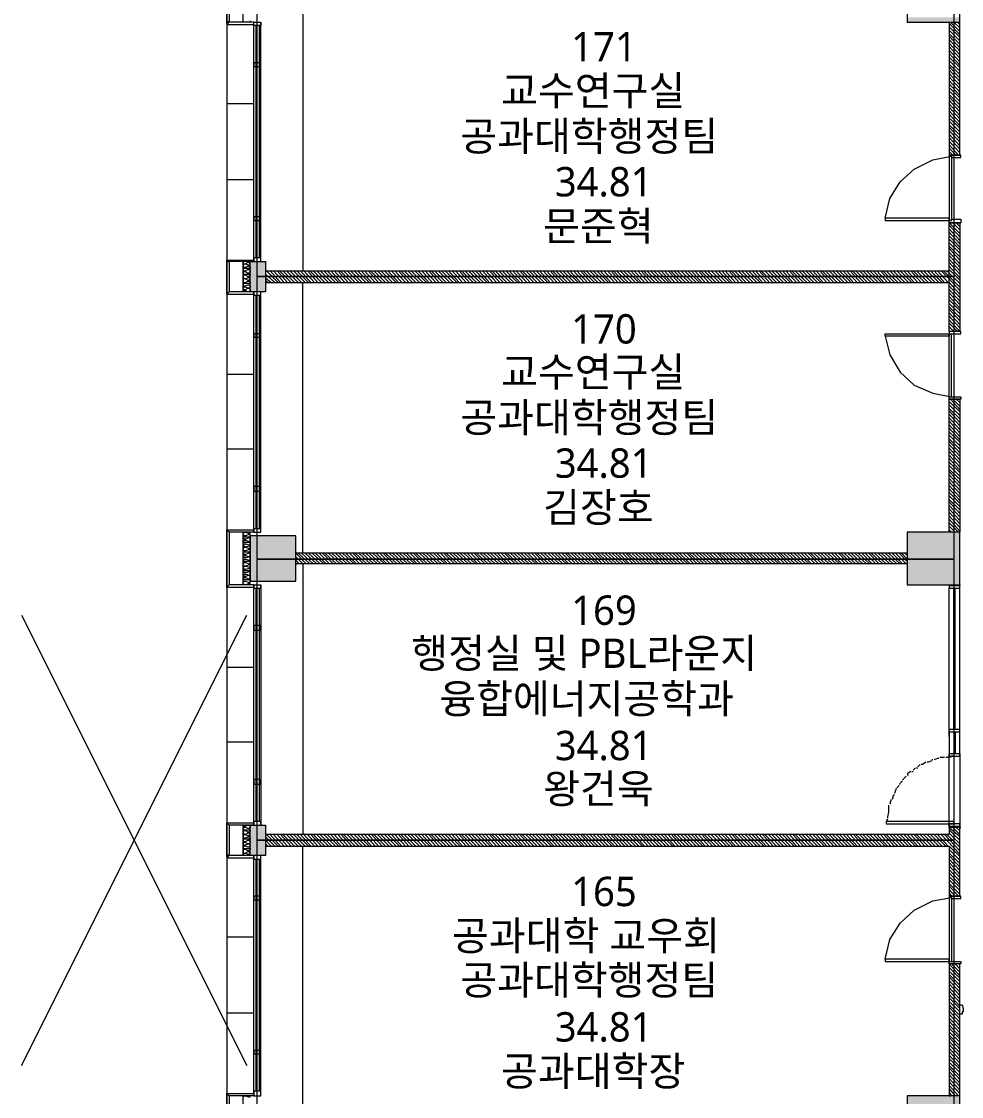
# Model space of a CAD drawing. Header units: millimetres. Extents: x -4011 to 126995, y -1911 to 106700.
# Drawn here: x 59301 to 71821, y 65308 to 79624 of the extents above; entities that cross this region are included whole.
import ezdxf

# ---------------------------------------------------------------- set-up
doc = ezdxf.new("R2010")
doc.units = ezdxf.units.MM
for name, color, linetype in [('PDF_문자', 7, 'Continuous'), ('PDF_솔리드 채우기', 7, 'Continuous'), ('PDF_형상', 7, 'Continuous')]:
    doc.layers.add(name, color=color, linetype=linetype)
doc.styles.add('PDF 맑은 고딕', font='malgun.ttf')

msp = doc.modelspace()

# ---------------------------------------------------------------- linework, layer by layer
at = {"layer": 'PDF_솔리드 채우기', "transparency": 33554559}
for points in [[(71098, 79679), (71098, 79617), (71798, 79617)], [(71098, 79679), (71798, 79679), (71798, 79617)], [(71098, 79617), (71798, 79617), (71798, 79617)], [(62347, 76430), (62549, 76430), (62549, 76430)], [(62347, 76430), (62347, 76026), (62549, 76026)], [(62347, 76430), (62549, 76430), (62549, 76026)], [(62347, 76026), (62549, 76026), (62549, 76026)], [(62347, 72777), (62953, 72777), (62953, 72777)], [(62347, 72777), (62347, 72171), (62953, 72171)], [(62347, 72777), (62953, 72777), (62953, 72171)], [(71098, 72824), (71798, 72824), (71798, 72824)], [(71098, 72824), (71098, 72777), (71798, 72777)], [(71098, 72824), (71798, 72824), (71798, 72777)], [(71098, 72777), (71098, 72171), (71798, 72171)], [(71098, 72777), (71798, 72777), (71798, 72171)], [(62347, 72171), (62953, 72171), (62953, 72171)], [(71098, 72171), (71098, 72124), (71798, 72124)], [(71098, 72171), (71798, 72171), (71798, 72124)], [(71098, 72124), (71798, 72124), (71798, 72124)], [(62347, 68922), (62549, 68922), (62549, 68922)], [(62347, 68922), (62347, 68518), (62549, 68518)], [(62347, 68922), (62549, 68922), (62549, 68518)], [(62347, 68518), (62549, 68518), (62549, 68518)], [(71098, 65316), (71798, 65316), (71798, 65316)], [(71098, 65316), (71098, 64617), (71798, 64617)], [(71098, 65316), (71798, 65316), (71798, 64617)]]:
    msp.add_solid(points, dxfattribs=at)
at = {"layer": 'PDF_형상', "lineweight": 5}
for points in [[(71705, 34539), (71705, 42218), (68207, 42218), (62705, 42218), (62705, 46228), (65751, 46228), (65751, 49772), (70197, 49772), (70197, 51171), (62456, 51171), (62456, 56269), (62705, 56269), (70197, 56269), (70197, 57668), (65751, 57668), (65751, 61228), (62440, 61228), (62440, 87731)], [(71720, 87731), (71720, 64974), (70197, 64974), (70197, 61228), (68425, 61228), (68425, 57668), (70197, 57668), (70197, 49772), (65751, 49772), (65751, 46228), (70197, 46228), (70197, 42218), (71705, 42218), (71705, 30979)], [(62036, 86503), (62036, 60995)], [(62254, 79617), (62254, 80316)], [(62953, 79990), (63047, 79896), (63047, 76306)], [(62347, 79617), (62347, 79632)], [(62394, 76430), (62394, 79617)], [(62487, 76430), (62487, 79617), (62487, 79570), (62394, 79570), (62394, 79617), (62487, 79617)], [(71658, 79617), (71658, 77845), (71798, 77845), (71798, 79617)], [(71658, 79601), (71798, 79446)], [(71674, 79617), (71798, 79492)], [(71720, 79617), (71798, 79539)], [(71767, 79617), (71798, 79585)], [(62425, 76477), (62425, 79570)], [(62472, 76477), (62472, 79570)], [(71658, 79554), (71798, 79415)], [(71658, 79508), (71798, 79368)], [(71658, 79461), (71798, 79321)], [(71658, 79430), (71798, 79275)], [(71658, 79383), (71798, 79228)], [(71658, 79337), (71798, 79181)], [(71658, 79290), (71798, 79135)], [(71658, 79244), (71798, 79088)], [(71658, 79197), (71798, 79041)], [(71658, 79150), (71798, 79010)], [(71658, 79104), (71798, 78964)], [(71658, 79057), (71798, 78917)], [(71658, 79026), (71798, 78870)], [(71658, 78979), (71798, 78824)], [(71658, 78933), (71798, 78777)], [(71658, 78886), (71798, 78731)], [(71658, 78839), (71798, 78684)], [(71658, 78793), (71798, 78637)], [(71658, 78746), (71798, 78606)], [(71658, 78699), (71798, 78560)], [(71658, 78653), (71798, 78513)], [(71658, 78622), (71798, 78466)], [(62394, 78528), (62036, 78528)], [(71658, 78575), (71798, 78420)], [(71658, 78528), (71798, 78373)], [(71658, 78482), (71798, 78326)], [(71658, 78435), (71798, 78280)], [(71658, 78389), (71798, 78233)], [(71658, 78342), (71798, 78202)], [(71658, 78295), (71798, 78155)], [(71658, 78249), (71798, 78109)], [(71658, 78218), (71798, 78062)], [(71658, 78171), (71798, 78016)], [(71658, 78124), (71798, 77969)], [(71658, 78078), (71798, 77922)], [(71658, 78031), (71798, 77876)], [(71658, 77984), (71782, 77845)], [(71658, 77938), (71751, 77845)], [(71658, 77891), (71705, 77845)], [(70803, 77005), (70865, 77269), (71005, 77487), (71192, 77658), (71440, 77782), (71689, 77829), (71689, 76974)], [(71658, 77845), (71674, 77845)], [(71658, 77829), (71658, 76974)], [(62394, 77518), (62036, 77518)], [(71658, 76943), (71798, 76803)], [(71658, 76912), (71798, 76756)], [(71705, 76943), (71798, 76850)], [(71751, 76943), (71798, 76896)], [(71798, 76943), (71813, 76943)], [(71658, 76865), (71798, 76710)], [(71658, 76819), (71798, 76663)], [(71658, 76772), (71798, 76617)], [(71658, 76725), (71798, 76585)], [(71658, 76679), (71798, 76539)], [(71658, 76632), (71798, 76492)], [(71658, 76601), (71798, 76446)], [(71658, 76554), (71798, 76399)], [(71658, 76508), (71798, 76352)], [(71658, 76461), (71798, 76306)], [(62549, 76306), (71658, 76306)], [(62565, 76306), (62720, 76150)], [(62611, 76306), (62751, 76150)], [(62658, 76306), (62798, 76150)], [(62705, 76306), (62845, 76150)], [(62736, 76306), (62891, 76150)], [(62782, 76306), (62938, 76150)], [(62829, 76306), (62984, 76150)], [(62876, 76306), (63031, 76150)], [(62922, 76306), (63078, 76150)], [(62969, 76306), (63124, 76150)], [(63016, 76306), (63155, 76150)], [(63062, 76306), (63202, 76150)], [(63109, 76306), (63249, 76150)], [(63140, 76306), (63295, 76150)], [(63187, 76306), (63342, 76150)], [(63233, 76306), (63389, 76150)], [(63280, 76306), (63435, 76150)], [(63326, 76306), (63482, 76150)], [(63373, 76306), (63528, 76150)], [(63420, 76306), (63560, 76150)], [(63466, 76306), (63606, 76150)], [(63513, 76306), (63653, 76150)], [(63544, 76306), (63699, 76150)], [(63591, 76306), (63746, 76150)], [(63637, 76306), (63793, 76150)], [(63684, 76306), (63839, 76150)], [(63731, 76306), (63886, 76150)], [(63777, 76306), (63933, 76150)], [(63824, 76306), (63964, 76150)], [(63870, 76306), (64010, 76150)], [(63917, 76306), (64057, 76150)], [(63948, 76306), (64104, 76150)], [(63995, 76306), (64150, 76150)], [(64041, 76306), (64197, 76150)], [(64088, 76306), (64244, 76150)], [(64135, 76306), (64290, 76150)], [(64181, 76306), (64321, 76150)], [(64228, 76306), (64368, 76150)], [(64275, 76306), (64415, 76150)], [(64321, 76306), (64461, 76150)], [(64352, 76306), (64508, 76150)], [(64399, 76306), (64554, 76150)], [(64446, 76306), (64601, 76150)], [(64492, 76306), (64648, 76150)], [(64539, 76306), (64694, 76150)], [(64585, 76306), (64725, 76150)], [(64632, 76306), (64772, 76150)], [(64679, 76306), (64819, 76150)], [(64725, 76306), (64865, 76150)], [(64756, 76306), (64912, 76150)], [(64803, 76306), (64959, 76150)], [(64850, 76306), (65005, 76150)], [(64896, 76306), (65052, 76150)], [(64943, 76306), (65098, 76150)], [(64990, 76306), (65130, 76150)], [(65036, 76306), (65176, 76150)], [(65083, 76306), (65223, 76150)], [(65130, 76306), (65269, 76150)], [(65161, 76306), (65316, 76150)], [(65207, 76306), (65363, 76150)], [(65254, 76306), (65409, 76150)], [(65301, 76306), (65456, 76150)], [(65347, 76306), (65503, 76150)], [(65394, 76306), (65534, 76150)], [(65440, 76306), (65580, 76150)], [(65487, 76306), (65627, 76150)], [(65534, 76306), (65674, 76150)], [(65565, 76306), (65720, 76150)], [(65611, 76306), (65767, 76150)], [(65658, 76306), (65813, 76150)], [(65705, 76306), (65860, 76150)], [(65751, 76306), (65907, 76150)], [(65798, 76306), (65938, 76150)], [(65845, 76306), (65984, 76150)], [(65891, 76306), (66031, 76150)], [(65938, 76306), (66078, 76150)], [(65969, 76306), (66124, 76150)], [(66016, 76306), (66171, 76150)], [(66062, 76306), (66218, 76150)], [(66109, 76306), (66264, 76150)], [(66155, 76306), (66311, 76150)], [(66202, 76306), (66342, 76150)], [(66249, 76306), (66389, 76150)], [(66295, 76306), (66435, 76150)], [(66342, 76306), (66482, 76150)], [(66373, 76306), (66528, 76150)], [(66420, 76306), (66575, 76150)], [(66466, 76306), (66622, 76150)], [(66513, 76306), (66668, 76150)], [(66560, 76306), (66715, 76150)], [(66606, 76306), (66746, 76150)], [(66653, 76306), (66793, 76150)], [(66699, 76306), (66839, 76150)], [(66746, 76306), (66886, 76150)], [(66777, 76306), (66933, 76150)], [(66824, 76306), (66979, 76150)], [(66870, 76306), (67026, 76150)], [(66917, 76306), (67073, 76150)], [(66964, 76306), (67119, 76150)], [(67010, 76306), (67150, 76150)], [(67057, 76306), (67197, 76150)], [(67104, 76306), (67244, 76150)], [(67150, 76306), (67290, 76150)], [(67181, 76306), (67337, 76150)], [(67228, 76306), (67383, 76150)], [(67275, 76306), (67430, 76150)], [(67321, 76306), (67477, 76150)], [(67368, 76306), (67523, 76150)], [(67415, 76306), (67554, 76150)], [(67461, 76306), (67601, 76150)], [(67508, 76306), (67648, 76150)], [(67554, 76306), (67694, 76150)], [(67585, 76306), (67741, 76150)], [(67632, 76306), (67788, 76150)], [(67679, 76306), (67834, 76150)], [(67725, 76306), (67881, 76150)], [(67772, 76306), (67927, 76150)], [(67819, 76306), (67959, 76150)], [(67865, 76306), (68005, 76150)], [(67912, 76306), (68052, 76150)], [(67943, 76306), (68098, 76150)], [(67990, 76306), (68145, 76150)], [(68036, 76306), (68192, 76150)], [(68083, 76306), (68238, 76150)], [(68130, 76306), (68285, 76150)], [(68176, 76306), (68332, 76150)], [(68223, 76306), (68363, 76150)], [(68269, 76306), (68409, 76150)], [(68316, 76306), (68456, 76150)], [(68347, 76306), (68503, 76150)], [(68394, 76306), (68549, 76150)], [(68440, 76306), (68596, 76150)], [(68487, 76306), (68642, 76150)], [(68534, 76306), (68689, 76150)], [(68580, 76306), (68736, 76150)], [(68627, 76306), (68767, 76150)], [(68674, 76306), (68813, 76150)], [(68720, 76306), (68860, 76150)], [(68751, 76306), (68907, 76150)], [(68798, 76306), (68953, 76150)], [(68845, 76306), (69000, 76150)], [(68891, 76306), (69047, 76150)], [(68938, 76306), (69093, 76150)], [(68984, 76306), (69140, 76150)], [(69031, 76306), (69171, 76150)], [(69078, 76306), (69218, 76150)], [(69124, 76306), (69264, 76150)], [(69155, 76306), (69311, 76150)], [(69202, 76306), (69358, 76150)], [(69249, 76306), (69404, 76150)], [(69295, 76306), (69451, 76150)], [(69342, 76306), (69497, 76150)], [(69389, 76306), (69544, 76150)], [(69435, 76306), (69575, 76150)], [(69482, 76306), (69622, 76150)], [(69528, 76306), (69668, 76150)], [(69560, 76306), (69715, 76150)], [(69606, 76306), (69762, 76150)], [(69653, 76306), (69808, 76150)], [(69699, 76306), (69855, 76150)], [(69746, 76306), (69902, 76150)], [(69793, 76306), (69948, 76150)], [(69839, 76306), (69979, 76150)], [(69886, 76306), (70026, 76150)], [(69933, 76306), (70073, 76150)], [(69964, 76306), (70119, 76150)], [(70010, 76306), (70166, 76150)], [(70057, 76306), (70212, 76150)], [(70104, 76306), (70259, 76150)], [(70150, 76306), (70306, 76150)], [(70197, 76306), (70352, 76150)], [(70244, 76306), (70383, 76150)], [(70290, 76306), (70430, 76150)], [(70337, 76306), (70477, 76150)], [(70368, 76306), (70523, 76150)], [(70415, 76306), (70570, 76150)], [(70461, 76306), (70617, 76150)], [(70508, 76306), (70663, 76150)], [(70554, 76306), (70710, 76150)], [(70601, 76306), (70756, 76150)], [(70648, 76306), (70788, 76150)], [(70694, 76306), (70834, 76150)], [(70741, 76306), (70881, 76150)], [(70772, 76306), (70927, 76150)], [(70819, 76306), (70974, 76150)], [(70865, 76306), (71021, 76150)], [(70912, 76306), (71067, 76150)], [(70959, 76306), (71114, 76150)], [(71005, 76306), (71161, 76150)], [(71052, 76306), (71192, 76150)], [(71098, 76306), (71238, 76150)], [(71145, 76306), (71285, 76150)], [(71176, 76306), (71332, 76150)], [(71223, 76306), (71378, 76150)], [(71269, 76306), (71425, 76150)], [(71316, 76306), (71472, 76150)], [(71363, 76306), (71518, 76150)], [(71409, 76306), (71565, 76150)], [(71456, 76306), (71596, 76150)], [(71503, 76306), (71642, 76150)], [(71549, 76306), (71658, 76197), (71798, 76041)], [(71580, 76306), (71658, 76228), (71798, 76088)], [(71627, 76306), (71658, 76275), (71798, 76135)], [(71658, 76415), (71798, 76259)], [(71658, 76368), (71798, 76212)], [(71658, 76321), (71798, 76181)], [(62549, 76259), (62674, 76150)], [(62549, 76212), (62627, 76150)], [(62549, 76181), (62580, 76150)], [(62394, 72824), (62394, 76026)], [(62487, 72824), (62487, 76026)], [(62549, 76150), (71658, 76150), (71798, 75995)], [(63047, 72544), (63047, 76150)], [(71658, 76104), (71798, 75948)], [(71658, 76057), (71798, 75902)], [(62425, 72870), (62425, 75979)], [(62472, 72870), (62472, 75979)], [(71658, 76010), (71798, 75855)], [(71658, 75964), (71798, 75808)], [(71658, 75917), (71798, 75777)], [(71658, 75870), (71798, 75731)], [(71658, 75824), (71798, 75684)], [(71658, 75793), (71798, 75637)], [(71658, 75746), (71798, 75591)], [(71658, 75699), (71798, 75544)], [(71658, 75653), (71798, 75497)], [(71658, 75606), (71767, 75497)], [(70803, 75435), (70865, 75187), (71005, 74953), (71192, 74782), (71440, 74674), (71689, 74627), (71689, 75466)], [(71658, 75560), (71720, 75497)], [(71658, 75513), (71674, 75497)], [(71658, 74627), (71658, 75466)], [(62394, 74922), (62036, 74922)], [(71658, 72824), (71658, 74596), (71798, 74596), (71798, 72824)], [(71674, 74596), (71798, 74456)], [(71705, 74596), (71798, 74503)], [(71751, 74596), (71798, 74549)], [(71658, 74565), (71798, 74425)], [(71658, 74518), (71798, 74378)], [(71658, 74472), (71798, 74332)], [(71658, 74440), (71798, 74285)], [(71658, 74394), (71798, 74238)], [(71658, 74347), (71798, 74192)], [(71658, 74301), (71798, 74145)], [(71658, 74254), (71798, 74098)], [(71658, 74207), (71798, 74052)], [(71658, 74161), (71798, 74021)], [(71658, 74114), (71798, 73974)], [(71658, 74067), (71798, 73927)], [(71658, 74036), (71798, 73881)], [(62394, 73927), (62036, 73927)], [(71658, 73990), (71798, 73834)], [(71658, 73943), (71798, 73788)], [(71658, 73896), (71798, 73741)], [(71658, 73850), (71798, 73694)], [(71658, 73803), (71798, 73648)], [(71658, 73756), (71798, 73617)], [(71658, 73710), (71798, 73570)], [(71658, 73663), (71798, 73523)], [(71658, 73632), (71798, 73477)], [(71658, 73585), (71798, 73430)], [(71658, 73539), (71798, 73383)], [(71658, 73492), (71798, 73337)], [(71658, 73446), (71798, 73290)], [(71658, 73399), (71798, 73244)], [(71658, 73352), (71798, 73212)], [(71658, 73306), (71798, 73166)], [(71658, 73259), (71798, 73119)], [(71658, 73228), (71798, 73073)], [(71658, 73181), (71798, 73026)], [(71658, 73135), (71798, 72979)], [(71658, 73088), (71798, 72933)], [(71658, 73041), (71798, 72886)], [(71658, 72995), (71798, 72839)], [(71658, 72948), (71782, 72824)], [(71658, 72902), (71736, 72824)], [(62254, 72124), (62254, 72824)], [(62347, 72124), (62347, 72140), (62332, 72140), (62285, 72124), (62269, 72124), (62254, 72140), (62254, 72155), (62269, 72171), (62285, 72171), (62332, 72155), (62347, 72155), (62347, 72171), (62347, 72187), (62332, 72187), (62285, 72187), (62269, 72187), (62254, 72187), (62254, 72202), (62269, 72218), (62285, 72218), (62332, 72202), (62347, 72202), (62347, 72218), (62347, 72233), (62332, 72249), (62285, 72233), (62269, 72233), (62254, 72233), (62254, 72249), (62269, 72264), (62285, 72264), (62332, 72249), (62347, 72249), (62347, 72280), (62347, 72295), (62332, 72295), (62285, 72280), (62269, 72280), (62254, 72295), (62254, 72311), (62269, 72311), (62285, 72311), (62332, 72311), (62347, 72311), (62347, 72326), (62347, 72342), (62332, 72342), (62285, 72326), (62269, 72326), (62254, 72342), (62254, 72358), (62269, 72373), (62285, 72373), (62269, 72373), (62254, 72389), (62254, 72404), (62269, 72420), (62285, 72420), (62332, 72404), (62347, 72404), (62347, 72420), (62347, 72435), (62332, 72435), (62285, 72435), (62269, 72435), (62254, 72435), (62254, 72451), (62269, 72466), (62285, 72466), (62332, 72451), (62347, 72451), (62347, 72466), (62347, 72482), (62332, 72497), (62285, 72482), (62269, 72482), (62254, 72497), (62254, 72513), (62269, 72513), (62285, 72513), (62332, 72497), (62347, 72513), (62347, 72528), (62347, 72544), (62332, 72544), (62285, 72528), (62269, 72528), (62254, 72544), (62254, 72560), (62269, 72560), (62285, 72560), (62332, 72560), (62347, 72560), (62347, 72575), (62347, 72591), (62332, 72591), (62285, 72575), (62269, 72575), (62254, 72591), (62254, 72606), (62269, 72622), (62285, 72622), (62269, 72637), (62254, 72637), (62254, 72653), (62269, 72668), (62285, 72668), (62332, 72653), (62347, 72653), (62347, 72668), (62347, 72684), (62332, 72684), (62285, 72684), (62269, 72684), (62254, 72684), (62254, 72699), (62269, 72715), (62285, 72715), (62332, 72699), (62347, 72699), (62347, 72731), (62347, 72746), (62332, 72746), (62285, 72731), (62269, 72731), (62254, 72746), (62254, 72762), (62269, 72762), (62285, 72762), (62332, 72762), (62347, 72762), (62347, 72777), (62347, 72793), (62332, 72793), (62285, 72777), (62269, 72777), (62254, 72793), (62254, 72808), (62269, 72824), (62285, 72824), (62332, 72808), (62347, 72808), (62347, 72824)], [(71658, 72855), (71689, 72824)], [(71098, 72544), (62953, 72544), (63093, 72404)], [(62953, 72497), (63047, 72404), (63047, 68798)], [(62953, 72451), (63000, 72404)], [(62984, 72544), (63140, 72404)], [(63031, 72544), (63187, 72404)], [(63078, 72544), (63233, 72404)], [(63124, 72544), (63280, 72404)], [(63171, 72544), (63326, 72404)], [(63218, 72544), (63358, 72404)], [(63264, 72544), (63404, 72404)], [(63311, 72544), (63451, 72404)], [(63342, 72544), (63497, 72404)], [(63389, 72544), (63544, 72404)], [(63435, 72544), (63591, 72404)], [(63482, 72544), (63637, 72404)], [(63528, 72544), (63684, 72404)], [(63575, 72544), (63731, 72404)], [(63622, 72544), (63762, 72404)], [(63668, 72544), (63808, 72404)], [(63715, 72544), (63855, 72404)], [(63746, 72544), (63902, 72404)], [(63793, 72544), (63948, 72404)], [(63839, 72544), (63995, 72404)], [(63886, 72544), (64041, 72404)], [(63933, 72544), (64088, 72404)], [(63979, 72544), (64135, 72404)], [(64026, 72544), (64166, 72404)], [(64073, 72544), (64212, 72404)], [(64119, 72544), (64259, 72404)], [(64150, 72544), (64306, 72404)], [(64197, 72544), (64352, 72404)], [(64244, 72544), (64399, 72404)], [(64290, 72544), (64446, 72404)], [(64337, 72544), (64492, 72404)], [(64383, 72544), (64539, 72404)], [(64430, 72544), (64570, 72404)], [(64477, 72544), (64617, 72404)], [(64523, 72544), (64663, 72404)], [(64554, 72544), (64710, 72404)], [(64601, 72544), (64756, 72404)], [(64648, 72544), (64803, 72404)], [(64694, 72544), (64850, 72404)], [(64741, 72544), (64896, 72404)], [(64788, 72544), (64943, 72404)], [(64834, 72544), (64974, 72404)], [(64881, 72544), (65021, 72404)], [(64927, 72544), (65067, 72404)], [(64959, 72544), (65114, 72404)], [(65005, 72544), (65161, 72404)], [(65052, 72544), (65207, 72404)], [(65098, 72544), (65254, 72404)], [(65145, 72544), (65301, 72404)], [(65192, 72544), (65347, 72404)], [(65238, 72544), (65378, 72404)], [(65285, 72544), (65425, 72404)], [(65332, 72544), (65471, 72404)], [(65363, 72544), (65518, 72404)], [(65409, 72544), (65565, 72404)], [(65456, 72544), (65611, 72404)], [(65503, 72544), (65658, 72404)], [(65549, 72544), (65705, 72404)], [(65596, 72544), (65751, 72404)], [(65642, 72544), (65782, 72404)], [(65689, 72544), (65829, 72404)], [(65736, 72544), (65876, 72404)], [(65767, 72544), (65922, 72404)], [(65813, 72544), (65969, 72404)], [(65860, 72544), (66016, 72404)], [(65907, 72544), (66062, 72404)], [(65953, 72544), (66109, 72404)], [(66000, 72544), (66155, 72404)], [(66047, 72544), (66187, 72404)], [(66093, 72544), (66233, 72404)], [(66140, 72544), (66280, 72404)], [(66171, 72544), (66326, 72404)], [(66218, 72544), (66373, 72404)], [(66264, 72544), (66420, 72404)], [(66311, 72544), (66466, 72404)], [(66358, 72544), (66513, 72404)], [(66404, 72544), (66560, 72404)], [(66451, 72544), (66591, 72404)], [(66497, 72544), (66637, 72404)], [(66544, 72544), (66684, 72404)], [(66575, 72544), (66731, 72404)], [(66622, 72544), (66777, 72404)], [(66668, 72544), (66824, 72404)], [(66715, 72544), (66870, 72404)], [(66762, 72544), (66917, 72404)], [(66808, 72544), (66964, 72404)], [(66855, 72544), (66995, 72404)], [(66902, 72544), (67041, 72404)], [(66948, 72544), (67088, 72404)], [(66979, 72544), (67135, 72404)], [(67026, 72544), (67181, 72404)], [(67073, 72544), (67228, 72404)], [(67119, 72544), (67275, 72404)], [(67166, 72544), (67321, 72404)], [(67212, 72544), (67368, 72404)], [(67259, 72544), (67399, 72404)], [(67306, 72544), (67446, 72404)], [(67352, 72544), (67492, 72404)], [(67383, 72544), (67539, 72404)], [(67430, 72544), (67585, 72404)], [(67477, 72544), (67632, 72404)], [(67523, 72544), (67679, 72404)], [(67570, 72544), (67725, 72404)], [(67617, 72544), (67772, 72404)], [(67663, 72544), (67803, 72404)], [(67710, 72544), (67850, 72404)], [(67756, 72544), (67896, 72404)], [(67788, 72544), (67943, 72404)], [(67834, 72544), (67990, 72404)], [(67881, 72544), (68036, 72404)], [(67927, 72544), (68083, 72404)], [(67974, 72544), (68130, 72404)], [(68021, 72544), (68176, 72404)], [(68067, 72544), (68207, 72404)], [(68114, 72544), (68254, 72404)], [(68161, 72544), (68301, 72404)], [(68192, 72544), (68347, 72404)], [(68238, 72544), (68394, 72404)], [(68285, 72544), (68440, 72404)], [(68332, 72544), (68487, 72404)], [(68378, 72544), (68534, 72404)], [(68425, 72544), (68580, 72404)], [(68471, 72544), (68611, 72404)], [(68518, 72544), (68658, 72404)], [(68565, 72544), (68705, 72404)], [(68596, 72544), (68751, 72404)], [(68642, 72544), (68798, 72404)], [(68689, 72544), (68845, 72404)], [(68736, 72544), (68891, 72404)], [(68782, 72544), (68938, 72404)], [(68829, 72544), (68984, 72404)], [(68876, 72544), (69016, 72404)], [(68922, 72544), (69062, 72404)], [(68969, 72544), (69109, 72404)], [(69000, 72544), (69155, 72404)], [(69047, 72544), (69202, 72404)], [(69093, 72544), (69249, 72404)], [(69140, 72544), (69295, 72404)], [(69187, 72544), (69342, 72404)], [(69233, 72544), (69389, 72404)], [(69280, 72544), (69420, 72404)], [(69326, 72544), (69466, 72404)], [(69373, 72544), (69513, 72404)], [(69404, 72544), (69560, 72404)], [(69451, 72544), (69606, 72404)], [(69497, 72544), (69653, 72404)], [(69544, 72544), (69699, 72404)], [(69591, 72544), (69746, 72404)], [(69637, 72544), (69793, 72404)], [(69684, 72544), (69824, 72404)], [(69731, 72544), (69870, 72404)], [(69777, 72544), (69917, 72404)], [(69808, 72544), (69964, 72404)], [(69855, 72544), (70010, 72404)], [(69902, 72544), (70057, 72404)], [(69948, 72544), (70104, 72404)], [(69995, 72544), (70150, 72404)], [(70041, 72544), (70197, 72404)], [(70088, 72544), (70228, 72404)], [(70135, 72544), (70275, 72404)], [(70181, 72544), (70321, 72404)], [(70212, 72544), (70368, 72404)], [(70259, 72544), (70415, 72404)], [(70306, 72544), (70461, 72404)], [(70352, 72544), (70508, 72404)], [(70399, 72544), (70554, 72404)], [(70446, 72544), (70601, 72404)], [(70492, 72544), (70632, 72404)], [(70539, 72544), (70679, 72404)], [(70585, 72544), (70725, 72404)], [(70617, 72544), (70772, 72404)], [(70663, 72544), (70819, 72404)], [(70710, 72544), (70865, 72404)], [(70756, 72544), (70912, 72404)], [(70803, 72544), (70959, 72404)], [(70850, 72544), (71005, 72404)], [(70896, 72544), (71036, 72404)], [(70943, 72544), (71083, 72404)], [(70990, 72544), (71098, 72435)], [(71021, 72544), (71098, 72466)], [(71067, 72544), (71098, 72513)], [(71098, 72404), (62953, 72404), (62969, 72404)], [(62394, 68922), (62394, 72124), (62487, 72124), (62487, 68922)], [(62394, 72124), (62394, 72078), (62487, 72078), (62487, 72124)], [(62425, 68969), (62425, 72078)], [(62472, 68969), (62472, 72078)], [(71658, 70104), (71658, 72078)], [(71720, 70197), (71720, 72078)], [(71736, 70197), (71736, 72078)], [(71798, 70104), (71798, 72078)], [(59301, 71720), (62301, 65720)], [(59301, 65720), (62301, 71720)], [(62394, 71021), (62036, 71021)], [(71720, 70166), (71720, 69870)], [(71736, 70166), (71736, 69870)], [(62394, 70026), (62036, 70026)], [(71658, 68907), (71658, 69870)], [(71798, 69870), (71798, 68907), (71798, 68938), (71658, 68938), (71658, 68907), (71798, 68907)], [(71269, 69731), (71238, 69699)], [(71347, 69762), (71301, 69731), (71285, 69731)], [(71425, 69777), (71378, 69762), (71363, 69762)], [(71440, 69793), (71425, 69793)], [(71518, 69808), (71503, 69808), (71456, 69793)], [(71596, 69824), (71580, 69824), (71534, 69824)], [(71658, 69824), (71611, 69824)], [(71674, 69839), (71674, 69824)], [(71720, 69839), (71689, 69839)], [(71145, 69637), (71098, 69606)], [(71098, 69591), (71114, 69591)], [(71161, 69637), (71176, 69637)], [(71207, 69684), (71176, 69653)], [(71223, 69684), (71238, 69684)], [(70990, 69451), (70959, 69420)], [(71005, 69466), (70990, 69466)], [(71036, 69513), (71005, 69482)], [(71052, 69528), (71036, 69528)], [(71083, 69575), (71052, 69544)], [(70912, 69311), (70896, 69264)], [(70912, 69326), (70927, 69326)], [(70943, 69389), (70927, 69342)], [(70943, 69404), (70959, 69404)], [(70850, 69187), (70850, 69171), (70850, 69109), (70850, 69093), (70834, 69031), (70834, 69016)], [(70881, 69264), (70881, 69249), (70865, 69202)], [(62549, 68642), (71658, 68642), (71658, 67974), (71798, 67974), (71798, 68798), (71798, 68891), (71658, 68891), (71658, 68798), (62549, 68798)], [(70834, 69000), (70819, 68969)], [(71658, 68891), (71767, 68798), (71798, 68767)], [(71705, 68891), (71798, 68798)], [(71751, 68891), (71798, 68845)], [(71798, 68891), (71813, 68891)], [(62549, 68767), (62674, 68642)], [(62549, 68720), (62627, 68642)], [(62565, 68798), (62720, 68642)], [(62611, 68798), (62751, 68642)], [(62658, 68798), (62798, 68642)], [(62705, 68798), (62845, 68642)], [(62751, 68798), (62891, 68642)], [(62782, 68798), (62938, 68642)], [(62829, 68798), (62984, 68642)], [(62876, 68798), (63031, 68642)], [(62922, 68798), (63078, 68642)], [(62969, 68798), (63124, 68642)], [(63016, 68798), (63155, 68642)], [(63062, 68798), (63202, 68642)], [(63109, 68798), (63249, 68642)], [(63155, 68798), (63295, 68642)], [(63187, 68798), (63342, 68642)], [(63233, 68798), (63389, 68642)], [(63280, 68798), (63435, 68642)], [(63326, 68798), (63482, 68642)], [(63373, 68798), (63528, 68642)], [(63420, 68798), (63560, 68642)], [(63466, 68798), (63606, 68642)], [(63513, 68798), (63653, 68642)], [(63560, 68798), (63699, 68642)], [(63591, 68798), (63746, 68642)], [(63637, 68798), (63793, 68642)], [(63684, 68798), (63839, 68642)], [(63731, 68798), (63886, 68642)], [(63777, 68798), (63933, 68642)], [(63824, 68798), (63964, 68642)], [(63870, 68798), (64010, 68642)], [(63917, 68798), (64057, 68642)], [(63964, 68798), (64104, 68642)], [(63995, 68798), (64150, 68642)], [(64041, 68798), (64197, 68642)], [(64088, 68798), (64244, 68642)], [(64135, 68798), (64290, 68642)], [(64181, 68798), (64337, 68642)], [(64228, 68798), (64368, 68642)], [(64275, 68798), (64415, 68642)], [(64321, 68798), (64461, 68642)], [(64352, 68798), (64508, 68642)], [(64399, 68798), (64554, 68642)], [(64446, 68798), (64601, 68642)], [(64492, 68798), (64648, 68642)], [(64539, 68798), (64694, 68642)], [(64585, 68798), (64741, 68642)], [(64632, 68798), (64772, 68642)], [(64679, 68798), (64819, 68642)], [(64725, 68798), (64865, 68642)], [(64756, 68798), (64912, 68642)], [(64803, 68798), (64959, 68642)], [(64850, 68798), (65005, 68642)], [(64896, 68798), (65052, 68642)], [(64943, 68798), (65098, 68642)], [(64990, 68798), (65145, 68642)], [(65036, 68798), (65176, 68642)], [(65083, 68798), (65223, 68642)], [(65130, 68798), (65269, 68642)], [(65161, 68798), (65316, 68642)], [(65207, 68798), (65363, 68642)], [(65254, 68798), (65409, 68642)], [(65301, 68798), (65456, 68642)], [(65347, 68798), (65503, 68642)], [(65394, 68798), (65549, 68642)], [(65440, 68798), (65580, 68642)], [(65487, 68798), (65627, 68642)], [(65534, 68798), (65674, 68642)], [(65565, 68798), (65720, 68642)], [(65611, 68798), (65767, 68642)], [(65658, 68798), (65813, 68642)], [(65705, 68798), (65860, 68642)], [(65751, 68798), (65907, 68642)], [(65798, 68798), (65953, 68642)], [(65845, 68798), (65984, 68642)], [(65891, 68798), (66031, 68642)], [(65938, 68798), (66078, 68642)], [(65969, 68798), (66124, 68642)], [(66016, 68798), (66171, 68642)], [(66062, 68798), (66218, 68642)], [(66109, 68798), (66264, 68642)], [(66155, 68798), (66311, 68642)], [(66202, 68798), (66358, 68642)], [(66249, 68798), (66389, 68642)], [(66295, 68798), (66435, 68642)], [(66342, 68798), (66482, 68642)], [(66373, 68798), (66528, 68642)], [(66420, 68798), (66575, 68642)], [(66466, 68798), (66622, 68642)], [(66513, 68798), (66668, 68642)], [(66560, 68798), (66715, 68642)], [(66606, 68798), (66762, 68642)], [(66653, 68798), (66793, 68642)], [(66699, 68798), (66839, 68642)], [(66746, 68798), (66886, 68642)], [(66777, 68798), (66933, 68642)], [(66824, 68798), (66979, 68642)], [(66870, 68798), (67026, 68642)], [(66917, 68798), (67073, 68642)], [(66964, 68798), (67119, 68642)], [(67010, 68798), (67166, 68642)], [(67057, 68798), (67197, 68642)], [(67104, 68798), (67244, 68642)], [(67150, 68798), (67290, 68642)], [(67181, 68798), (67337, 68642)], [(67228, 68798), (67383, 68642)], [(67275, 68798), (67430, 68642)], [(67321, 68798), (67477, 68642)], [(67368, 68798), (67523, 68642)], [(67415, 68798), (67570, 68642)], [(67461, 68798), (67601, 68642)], [(67508, 68798), (67648, 68642)], [(67554, 68798), (67694, 68642)], [(67585, 68798), (67741, 68642)], [(67632, 68798), (67788, 68642)], [(67679, 68798), (67834, 68642)], [(67725, 68798), (67881, 68642)], [(67772, 68798), (67927, 68642)], [(67819, 68798), (67974, 68642)], [(67865, 68798), (68005, 68642)], [(67912, 68798), (68052, 68642)], [(67959, 68798), (68098, 68642)], [(67990, 68798), (68145, 68642)], [(68036, 68798), (68192, 68642)], [(68083, 68798), (68238, 68642)], [(68130, 68798), (68285, 68642)], [(68176, 68798), (68332, 68642)], [(68223, 68798), (68378, 68642)], [(68269, 68798), (68409, 68642)], [(68316, 68798), (68456, 68642)], [(68363, 68798), (68503, 68642)], [(68394, 68798), (68549, 68642)], [(68440, 68798), (68596, 68642)], [(68487, 68798), (68642, 68642)], [(68534, 68798), (68689, 68642)], [(68580, 68798), (68736, 68642)], [(68627, 68798), (68782, 68642)], [(68674, 68798), (68813, 68642)], [(68720, 68798), (68860, 68642)], [(68767, 68798), (68907, 68642)], [(68798, 68798), (68953, 68642)], [(68845, 68798), (69000, 68642)], [(68891, 68798), (69047, 68642)], [(68938, 68798), (69093, 68642)], [(68984, 68798), (69140, 68642)], [(69031, 68798), (69187, 68642)], [(69078, 68798), (69218, 68642)], [(69124, 68798), (69264, 68642)], [(69171, 68798), (69311, 68642)], [(69202, 68798), (69358, 68642)], [(69249, 68798), (69404, 68642)], [(69295, 68798), (69451, 68642)], [(69342, 68798), (69497, 68642)], [(69389, 68798), (69544, 68642)], [(69435, 68798), (69591, 68642)], [(69482, 68798), (69622, 68642)], [(69528, 68798), (69668, 68642)], [(69575, 68798), (69715, 68642)], [(69606, 68798), (69762, 68642)], [(69653, 68798), (69808, 68642)], [(69699, 68798), (69855, 68642)], [(69746, 68798), (69902, 68642)], [(69793, 68798), (69948, 68642)], [(69839, 68798), (69995, 68642)], [(69886, 68798), (70026, 68642)], [(69933, 68798), (70073, 68642)], [(69979, 68798), (70119, 68642)], [(70010, 68798), (70166, 68642)], [(70057, 68798), (70212, 68642)], [(70104, 68798), (70259, 68642)], [(70150, 68798), (70306, 68642)], [(70197, 68798), (70352, 68642)], [(70244, 68798), (70399, 68642)], [(70290, 68798), (70430, 68642)], [(70337, 68798), (70477, 68642)], [(70383, 68798), (70523, 68642)], [(70415, 68798), (70570, 68642)], [(70461, 68798), (70617, 68642)], [(70508, 68798), (70663, 68642)], [(70554, 68798), (70710, 68642)], [(70601, 68798), (70756, 68642)], [(70648, 68798), (70803, 68642)], [(70694, 68798), (70834, 68642)], [(70741, 68798), (70881, 68642)], [(70788, 68798), (70927, 68642)], [(70819, 68798), (70974, 68642)], [(70865, 68798), (71021, 68642)], [(70912, 68798), (71067, 68642)], [(70959, 68798), (71114, 68642)], [(71005, 68798), (71161, 68642)], [(71052, 68798), (71207, 68642)], [(71098, 68798), (71238, 68642)], [(71145, 68798), (71285, 68642)], [(71192, 68798), (71332, 68642)], [(71223, 68798), (71378, 68642)], [(71269, 68798), (71425, 68642)], [(71316, 68798), (71472, 68642)], [(71363, 68798), (71518, 68642)], [(71409, 68798), (71565, 68642)], [(71456, 68798), (71611, 68642)], [(71503, 68798), (71642, 68642)], [(71549, 68798), (71798, 68534)], [(71596, 68798), (71798, 68580)], [(71627, 68798), (71798, 68627)], [(71658, 68860), (71720, 68798), (71798, 68720)], [(71658, 68813), (71674, 68798), (71798, 68674)], [(62549, 68674), (62580, 68642)], [(63047, 65067), (63047, 68642)], [(71658, 68642), (71798, 68503)], [(71658, 68596), (71798, 68456)], [(62394, 65316), (62394, 68518)], [(62425, 65378), (62425, 68471)], [(62472, 65378), (62472, 68471)], [(62487, 65316), (62487, 68518)], [(71658, 68549), (71798, 68409)], [(71658, 68518), (71798, 68363)], [(71658, 68471), (71798, 68316)], [(71658, 68425), (71798, 68269)], [(71658, 68378), (71798, 68223)], [(71658, 68332), (71798, 68176)], [(71658, 68285), (71798, 68130)], [(71658, 68238), (71798, 68098)], [(71658, 68192), (71798, 68052)], [(71658, 68145), (71798, 68005)], [(71658, 68114), (71782, 67974)], [(71658, 68067), (71736, 67974)], [(71658, 68021), (71689, 67974)], [(70803, 67135), (70865, 67399), (71005, 67617), (71192, 67788), (71440, 67912), (71689, 67959), (71689, 67104)], [(71658, 67959), (71658, 67104)], [(62394, 67430), (62036, 67430)], [(71658, 67073), (71798, 66917)], [(71798, 65316), (71798, 67073), (71658, 67073), (71658, 65316), (71674, 65316)], [(71658, 67026), (71798, 66886)], [(71689, 67073), (71798, 66964)], [(71736, 67073), (71798, 67010)], [(71782, 67073), (71798, 67057)], [(71658, 66979), (71798, 66839)], [(71658, 66933), (71798, 66793)], [(71658, 66902), (71798, 66746)], [(71658, 66855), (71798, 66699)], [(71658, 66808), (71798, 66653)], [(71658, 66762), (71798, 66606)], [(71658, 66715), (71798, 66560)], [(71658, 66668), (71798, 66513), (71798, 66528), (71829, 66528), (71845, 66482), (71845, 66435), (71829, 66435), (71829, 66404), (71798, 66404), (71798, 66420)], [(71658, 66622), (71798, 66482)], [(71658, 66575), (71798, 66435)], [(71658, 66528), (71798, 66389)], [(71658, 66497), (71798, 66342)], [(71658, 66451), (71798, 66295)], [(62394, 66420), (62036, 66420)], [(71658, 66404), (71798, 66249)], [(71658, 66358), (71798, 66202)], [(71658, 66311), (71798, 66155)], [(71658, 66264), (71798, 66109)], [(71658, 66218), (71798, 66078)], [(71658, 66171), (71798, 66031)], [(71658, 66124), (71798, 65984)], [(71658, 66093), (71798, 65938)], [(71658, 66047), (71798, 65891)], [(71658, 66000), (71798, 65845)], [(71658, 65953), (71798, 65798)], [(71658, 65907), (71798, 65751)], [(71658, 65860), (71798, 65705)], [(71658, 65813), (71798, 65674)], [(71658, 65767), (71798, 65627)], [(71658, 65720), (71798, 65580)], [(71658, 65689), (71798, 65534)], [(71658, 65642), (71798, 65487)], [(71658, 65596), (71798, 65440)], [(71658, 65549), (71798, 65394)], [(71658, 65503), (71798, 65347)], [(71658, 65456), (71782, 65316)], [(62254, 64617), (62254, 65316)], [(62254, 65301), (62269, 65316), (62285, 65316), (62332, 65301)], [(62347, 65301), (62347, 65316)], [(71658, 65409), (71736, 65316)], [(71658, 65363), (71689, 65316)]]:
    msp.add_lwpolyline(points, dxfattribs=at)
for points in [[(62067, 79632), (62036, 79601), (62036, 80347), (62067, 80316)], [(71798, 80316), (71098, 80316), (71098, 79617), (71798, 79617)], [(71720, 76228), (62440, 76228), (62440, 79974), (71720, 79974)], [(62067, 79617), (62036, 79585), (62394, 79585), (62394, 79617)], [(62487, 79026), (62487, 79073), (62394, 79073), (62394, 79026)], [(71813, 77845), (71658, 77845), (71658, 77829), (71689, 77829), (71689, 77813), (71798, 77813), (71813, 77813)], [(62487, 76974), (62487, 77021), (62394, 77021), (62394, 76974)], [(70803, 76974), (71658, 76974), (71658, 77005), (70803, 77005)], [(71813, 76943), (71658, 76943), (71658, 76974), (71689, 76974), (71689, 76990), (71798, 76990), (71813, 76990)], [(71658, 76943), (71798, 76943), (71798, 75497), (71658, 75497)], [(62487, 76430), (62487, 76477), (62394, 76477), (62394, 76430)], [(62067, 76026), (62036, 75995), (62394, 75995), (62394, 76026), (62067, 76026), (62036, 75995), (62036, 76446), (62067, 76415)], [(62067, 76430), (62036, 76446), (62394, 76446), (62394, 76430)], [(62285, 76399), (62254, 76383), (62254, 76368), (62254, 76352), (62285, 76352), (62316, 76368), (62332, 76368), (62347, 76352), (62347, 76337), (62332, 76337), (62316, 76337), (62285, 76337), (62254, 76337), (62254, 76321), (62254, 76306), (62285, 76306), (62316, 76321), (62332, 76321), (62347, 76306), (62347, 76290), (62332, 76275), (62316, 76275), (62285, 76290), (62254, 76290), (62254, 76275), (62254, 76259), (62285, 76259), (62316, 76259), (62332, 76259), (62347, 76259), (62347, 76244), (62332, 76228), (62316, 76228), (62285, 76244), (62254, 76244), (62254, 76228), (62254, 76212), (62285, 76197), (62254, 76197), (62254, 76166), (62254, 76150), (62285, 76150), (62316, 76166), (62332, 76166), (62347, 76150), (62347, 76135), (62332, 76135), (62316, 76135), (62285, 76135), (62254, 76135), (62254, 76119), (62254, 76104), (62285, 76104), (62316, 76119), (62332, 76119), (62347, 76104), (62347, 76088), (62332, 76073), (62316, 76073), (62285, 76088), (62254, 76088), (62254, 76073), (62254, 76057), (62285, 76057), (62316, 76073), (62332, 76073), (62347, 76057), (62347, 76041), (62332, 76026), (62316, 76026), (62285, 76041), (62254, 76041), (62254, 76026), (62254, 76430), (62254, 76399)], [(62285, 76399), (62316, 76383), (62332, 76383), (62347, 76383), (62347, 76399), (62332, 76415), (62316, 76415)], [(62347, 76026), (62347, 76430), (62549, 76430), (62549, 76026)], [(62285, 76197), (62316, 76181), (62332, 76181), (62347, 76197), (62347, 76212), (62332, 76212), (62316, 76212)], [(71720, 72466), (62440, 72466), (62440, 76228), (71720, 76228)], [(62487, 75979), (62487, 76026), (62394, 76026), (62394, 75979)], [(62487, 75420), (62487, 75466), (62394, 75466), (62394, 75420)], [(70803, 75466), (71658, 75466), (71658, 75435), (70803, 75435)], [(71813, 75497), (71658, 75497), (71658, 75466), (71689, 75466), (71798, 75466), (71813, 75466)], [(71813, 74596), (71658, 74596), (71658, 74627), (71689, 74627), (71798, 74627), (71813, 74627)], [(62487, 73368), (62487, 73430), (62394, 73430), (62394, 73368)], [(62487, 72824), (62487, 72870), (62394, 72870), (62394, 72824)], [(62067, 72124), (62036, 72093), (62036, 72855), (62067, 72824)], [(62067, 72824), (62036, 72855), (62394, 72855), (62394, 72824)], [(62953, 72777), (62347, 72777), (62347, 72171), (62953, 72171)], [(71798, 72824), (71098, 72824), (71098, 72124), (71798, 72124)], [(62285, 72622), (62332, 72606), (62347, 72606), (62347, 72622), (62347, 72637), (62332, 72637)], [(71720, 68720), (62440, 68720), (62440, 72466), (71720, 72466)], [(62285, 72373), (62332, 72358), (62347, 72358), (62347, 72373), (62347, 72389), (62332, 72389)], [(62067, 72124), (62036, 72093), (62394, 72093), (62394, 72124)], [(71658, 72109), (71658, 72124), (71798, 72124), (71798, 72109)], [(71798, 72109), (71658, 72109), (71658, 72078), (71798, 72078)], [(62394, 71518), (62487, 71518), (62487, 71580), (62394, 71580)], [(71798, 69839), (71798, 70197), (71658, 70197), (71658, 69839), (71798, 69839), (71798, 69870), (71658, 69870), (71658, 69839)], [(71798, 70166), (71798, 70197), (71658, 70197), (71658, 70166)], [(62394, 69528), (62394, 69466), (62487, 69466), (62487, 69528)], [(62067, 68534), (62036, 68503), (62036, 68953), (62067, 68922)], [(62067, 68922), (62036, 68953), (62394, 68953), (62394, 68922)], [(62285, 68907), (62316, 68922), (62332, 68922), (62347, 68907), (62347, 68891), (62332, 68876), (62316, 68876), (62285, 68891), (62254, 68891), (62254, 68876), (62254, 68860), (62285, 68860), (62316, 68860), (62332, 68860), (62347, 68860), (62347, 68845), (62332, 68829), (62316, 68829), (62285, 68845), (62254, 68845), (62254, 68829), (62254, 68813), (62285, 68798), (62254, 68782), (62254, 68767), (62254, 68751), (62285, 68751), (62316, 68767), (62332, 68767), (62347, 68751), (62347, 68736), (62332, 68736), (62316, 68736), (62285, 68736), (62254, 68736), (62254, 68720), (62254, 68705), (62285, 68705), (62316, 68720), (62332, 68720), (62347, 68705), (62347, 68689), (62332, 68674), (62316, 68674), (62285, 68689), (62254, 68689), (62254, 68674), (62254, 68658), (62285, 68658), (62316, 68674), (62332, 68674), (62347, 68658), (62347, 68642), (62332, 68627), (62316, 68627), (62285, 68642), (62254, 68642), (62254, 68627), (62254, 68611), (62285, 68611), (62316, 68611), (62332, 68611), (62347, 68611), (62347, 68596), (62332, 68580), (62316, 68580), (62285, 68596), (62254, 68596), (62254, 68580), (62254, 68549), (62285, 68549), (62254, 68534), (62254, 68518), (62254, 68922), (62254, 68907)], [(62347, 68518), (62347, 68922), (62549, 68922), (62549, 68518)], [(62487, 68922), (62487, 68969), (62394, 68969), (62394, 68922)], [(71720, 68938), (71720, 68969), (70819, 68969), (70819, 68938)], [(71798, 68938), (71658, 68938), (71658, 68907), (71798, 68907)], [(71658, 68891), (71658, 68907), (71798, 68907), (71798, 68891)], [(62285, 68798), (62316, 68782), (62332, 68782), (62347, 68798), (62332, 68813), (62316, 68813)], [(71720, 68720), (71720, 64974), (70197, 64974), (62440, 64974), (62440, 68720)], [(62067, 68518), (62036, 68487), (62394, 68487), (62394, 68518)], [(62285, 68549), (62316, 68534), (62332, 68534), (62347, 68534), (62347, 68549), (62332, 68565), (62316, 68565)], [(62487, 68471), (62487, 68518), (62394, 68518), (62394, 68471)], [(62487, 67927), (62487, 67974), (62394, 67974), (62394, 67927)], [(71813, 67974), (71658, 67974), (71658, 67959), (71689, 67959), (71689, 67943), (71798, 67943), (71813, 67943)], [(70803, 67104), (71658, 67104), (71658, 67135), (70803, 67135)], [(71813, 67073), (71658, 67073), (71658, 67104), (71689, 67104), (71798, 67104), (71813, 67104)], [(62487, 65876), (62487, 65922), (62394, 65922), (62394, 65876)], [(62067, 64632), (62036, 64601), (62036, 65347), (62067, 65316)], [(62067, 65316), (62036, 65347), (62394, 65347), (62394, 65316)], [(62487, 65316), (62487, 65378), (62394, 65378), (62394, 65316)], [(71798, 65316), (71098, 65316), (71098, 64617), (71798, 64617)]]:
    msp.add_lwpolyline(points, close=True, dxfattribs=at)

# ---------------------------------------------------------------- texts
at = {"layer": 'PDF_문자', "attachment_point": 4, "style": 'PDF 맑은 고딕'}
for s, insert, char_height in [('171', (66622, 79289), 391), ('교수연구실', (65689, 78683), 391), ('공과대학행정팀', (65145, 78077), 391), ('34.81', (66404, 77487), 391), ('문준혁', (66249, 76880), 391), ('170', (66622, 75528), 391), ('교수연구실', (65689, 74937), 391), ('공과대학행정팀', (65145, 74331), 391), ('34.81', (66404, 73740), 391), ('김장호', (66249, 73134), 391), ('169', (66622, 71782), 391), ('행정실 및 PBL라운지', (64492, 71191), 391.03), ('융합에너지공학과', (64865, 70585), 391), ('34.81', (66404, 69979), 391), ('왕건욱', (66249, 69388), 391), ('165', (66622, 68036), 391), ('공과대학 교우회', (65036, 67429), 391), ('공과대학행정팀', (65145, 66839), 391), ('34.81', (66404, 66232), 391), ('공과대학장', (65689, 65626), 391)]:
    msp.add_mtext(s, dxfattribs=dict(at, insert=insert, char_height=char_height))

doc.saveas('drawing.dxf')
